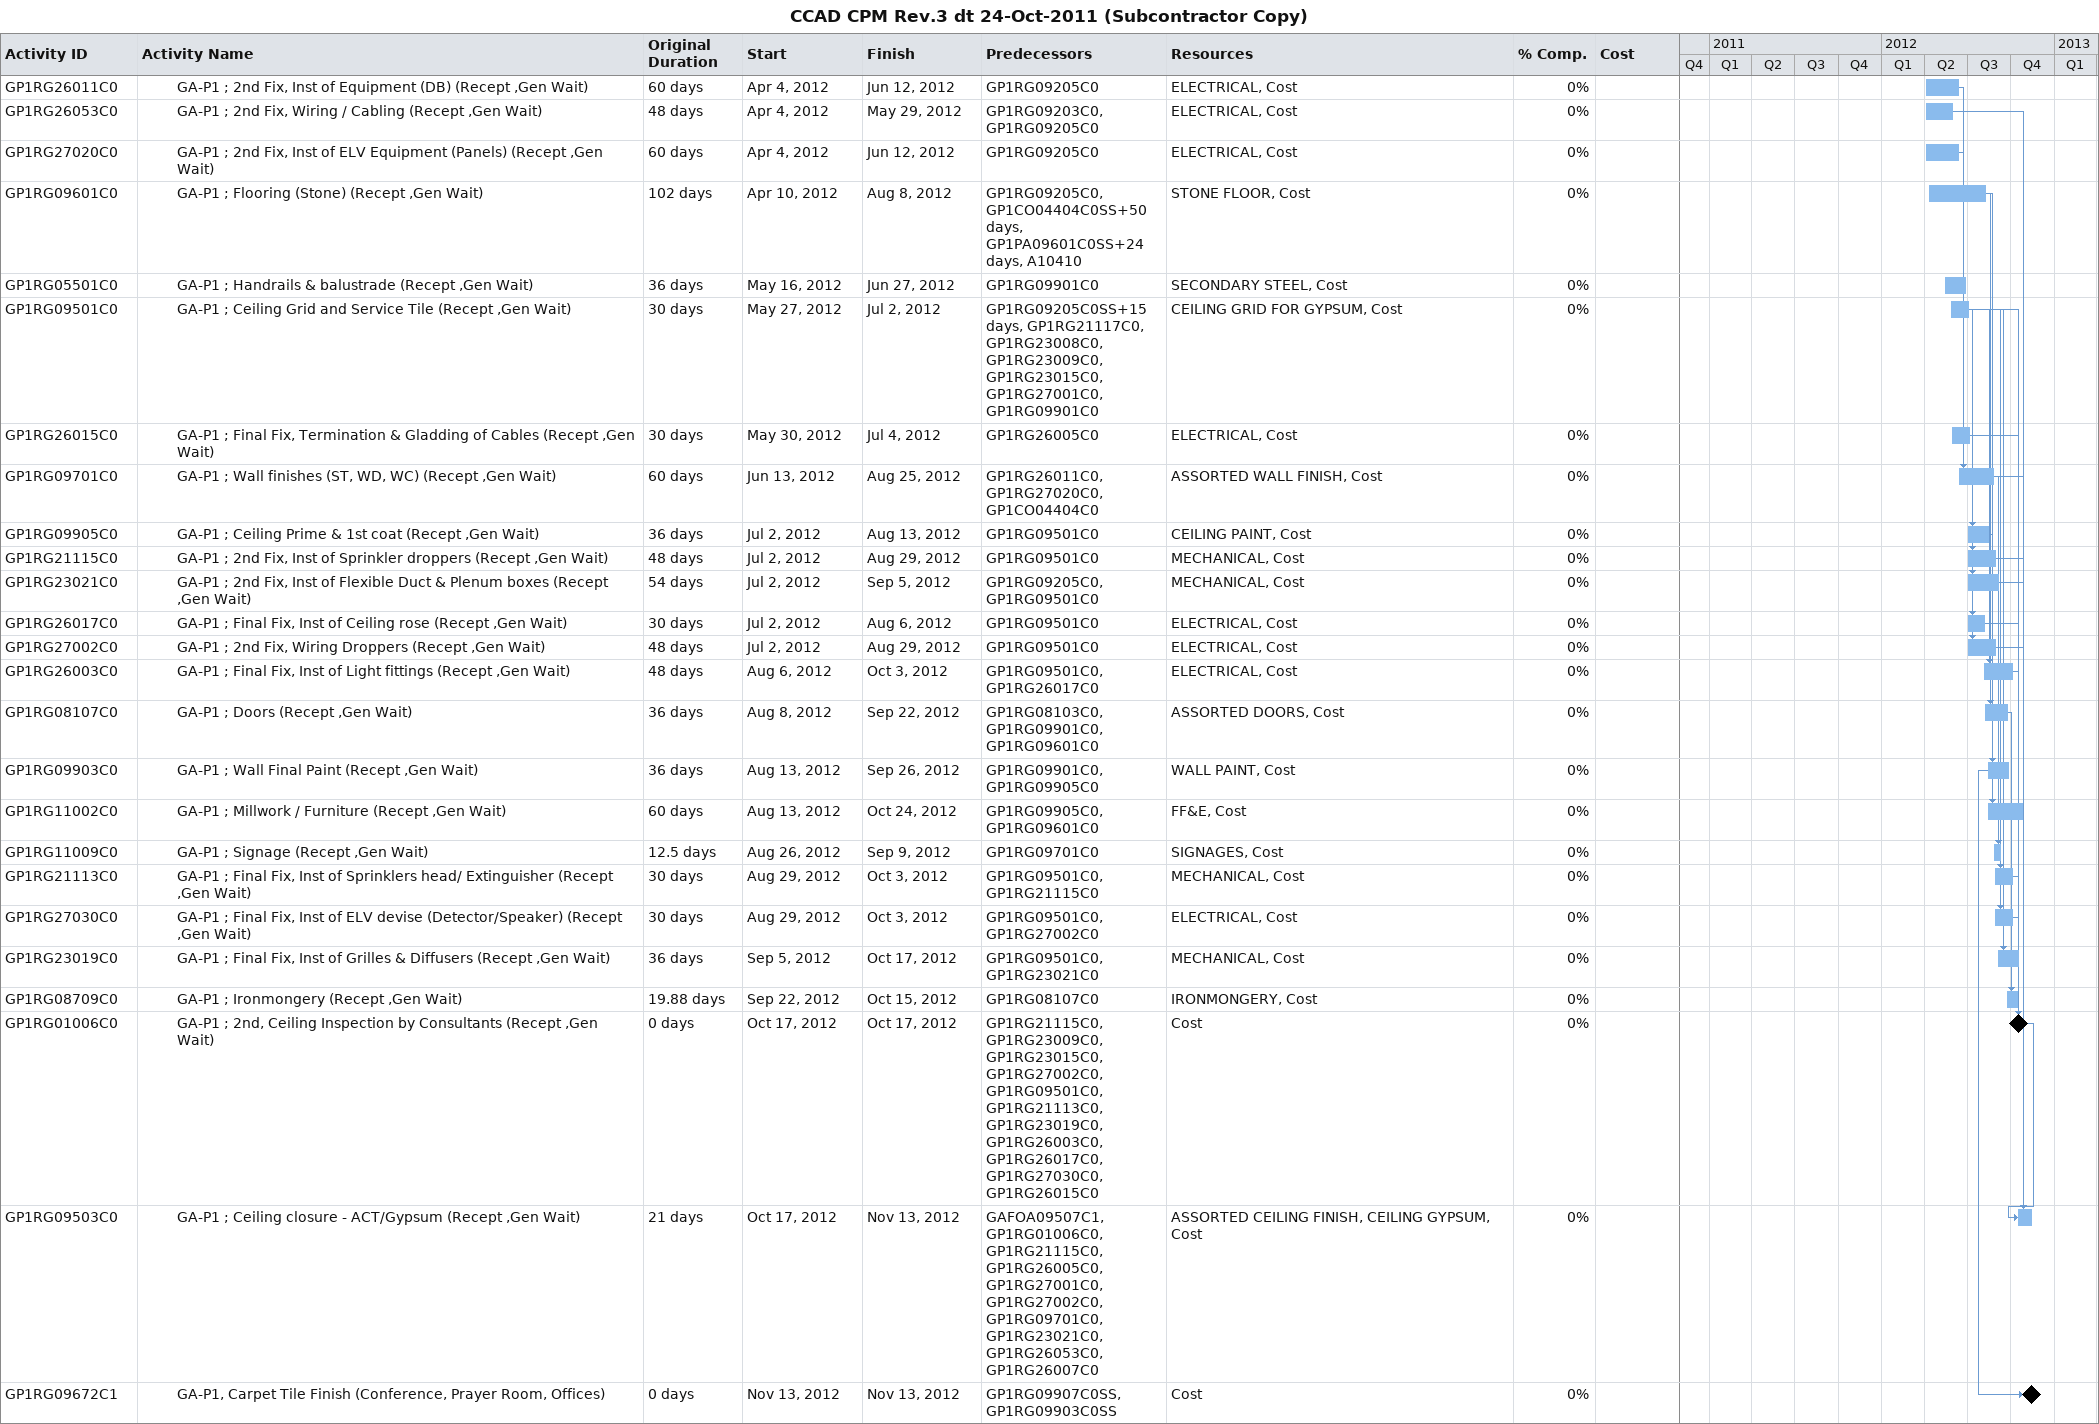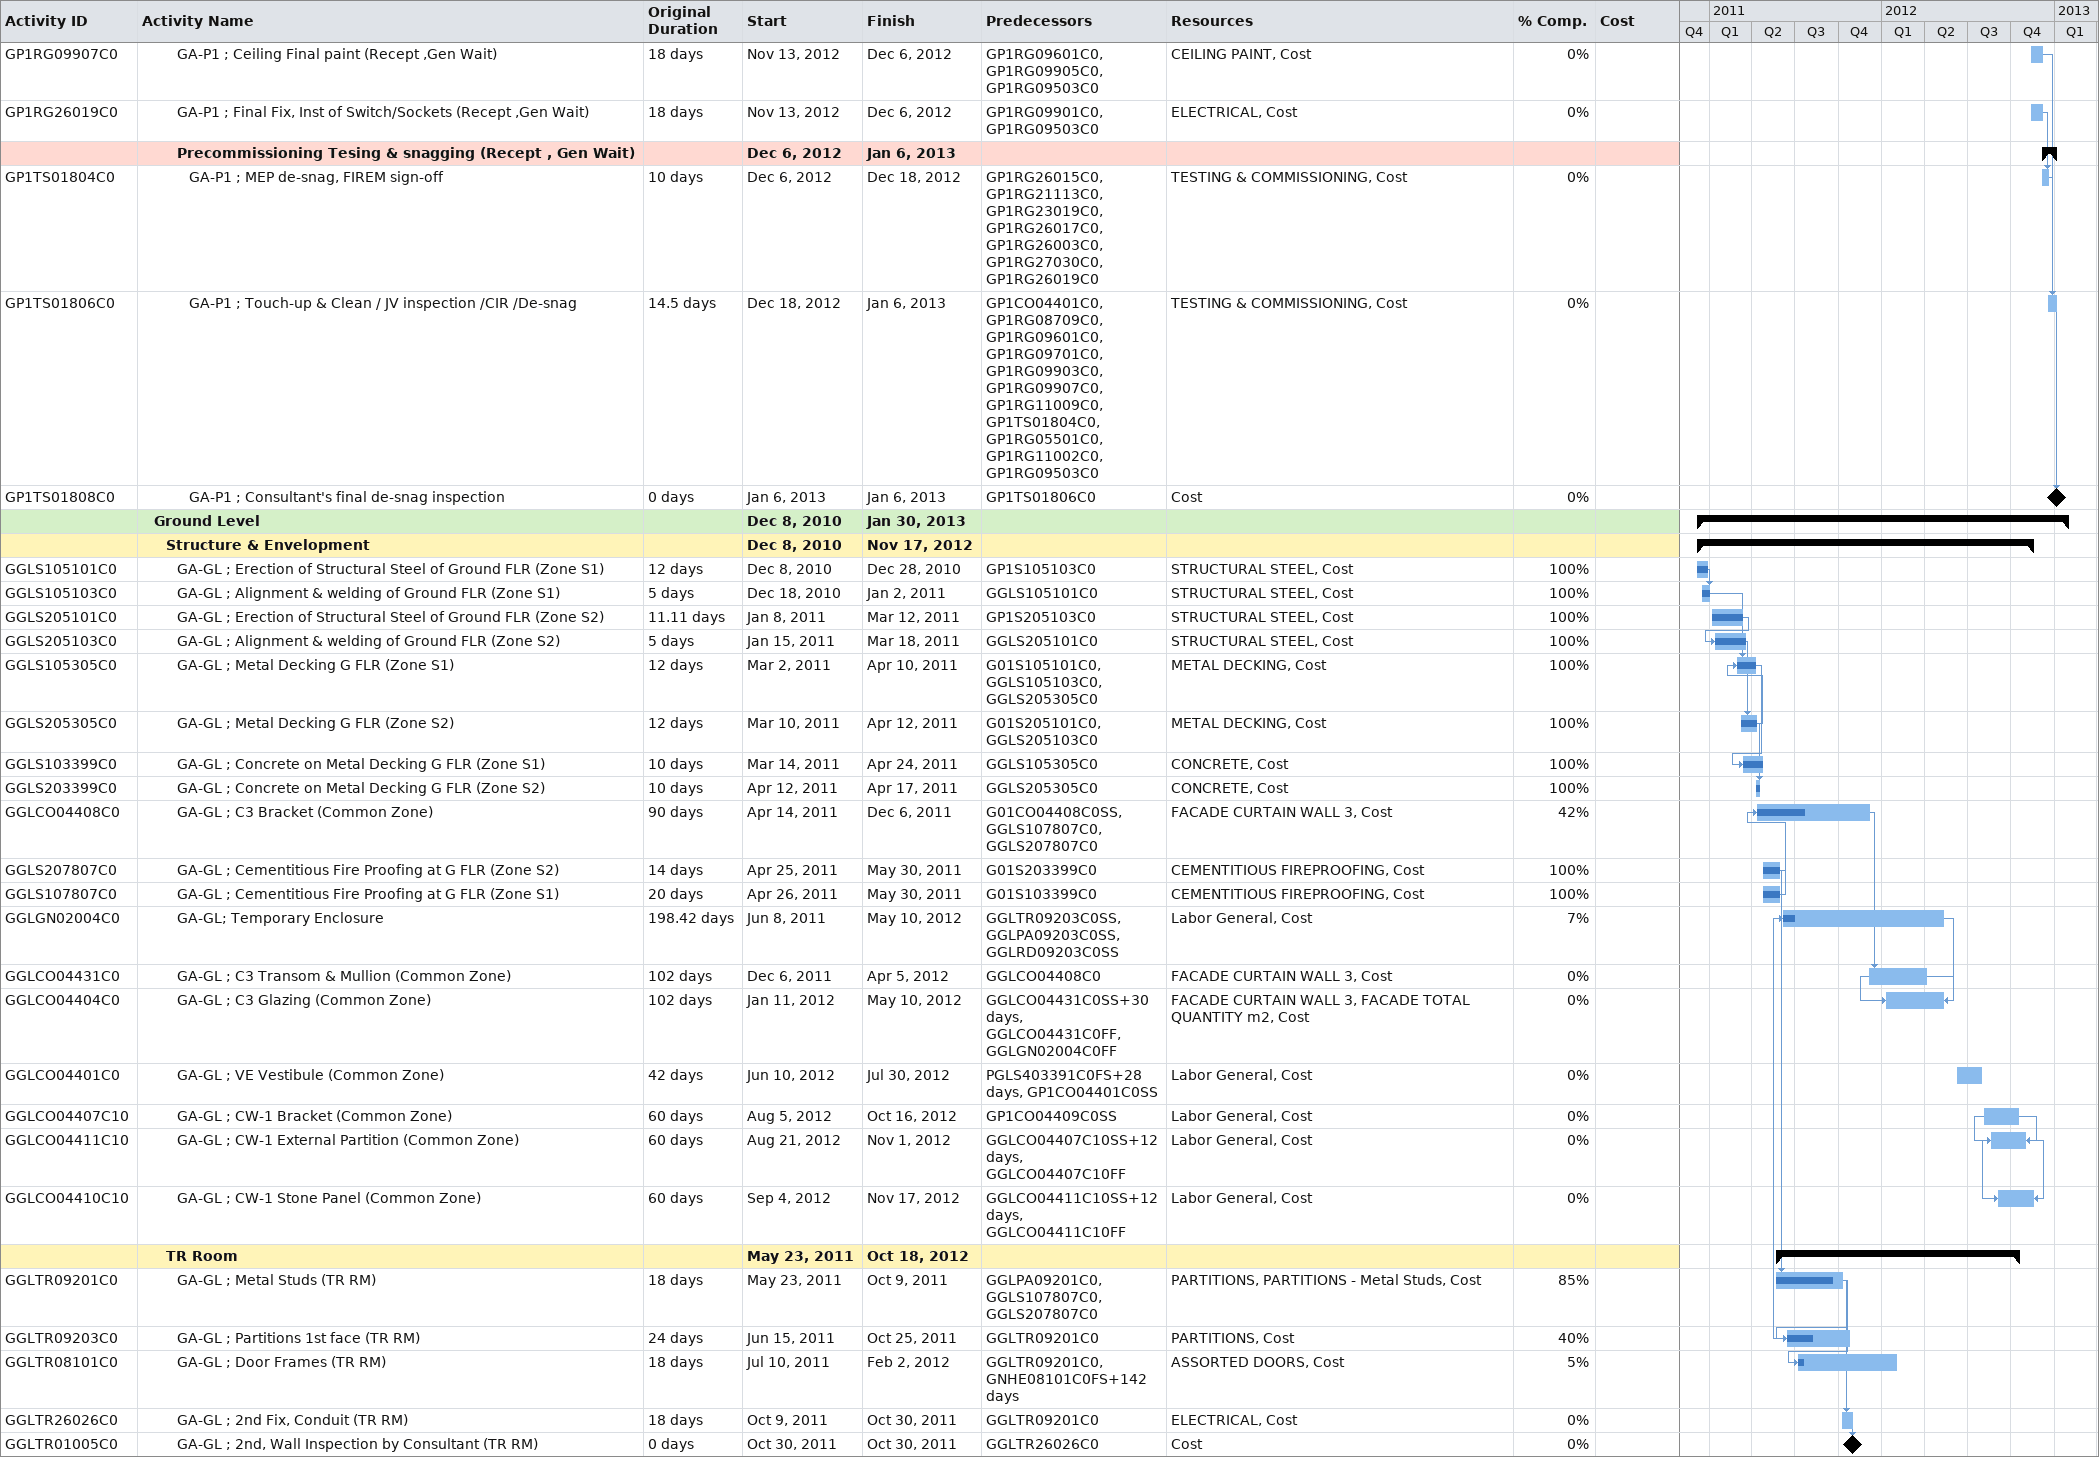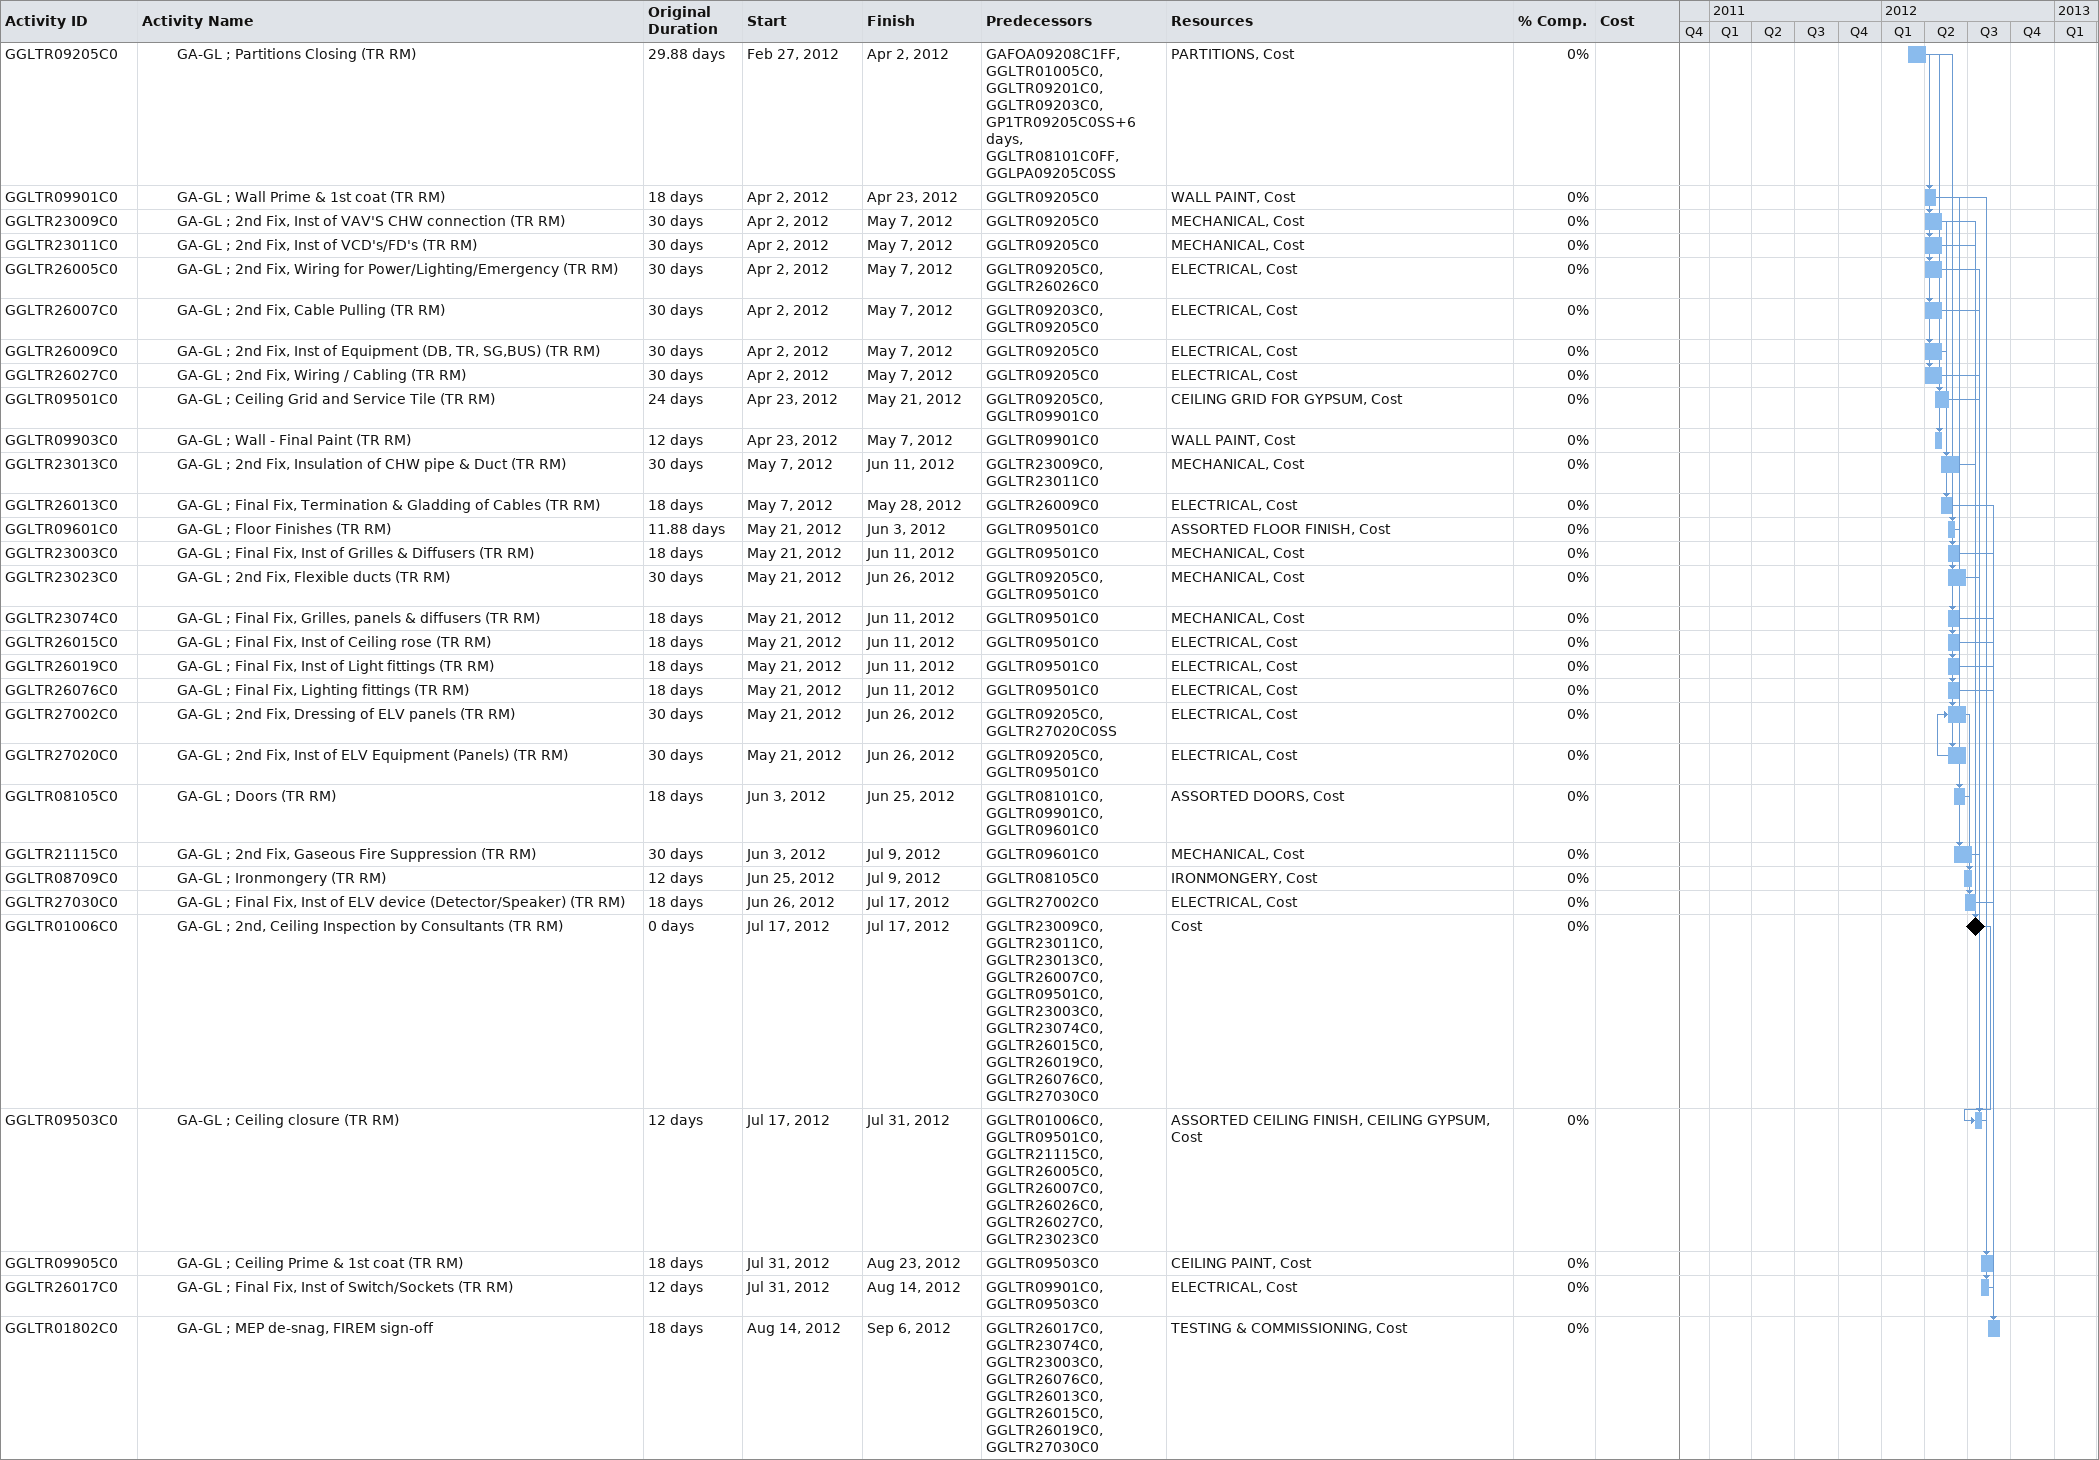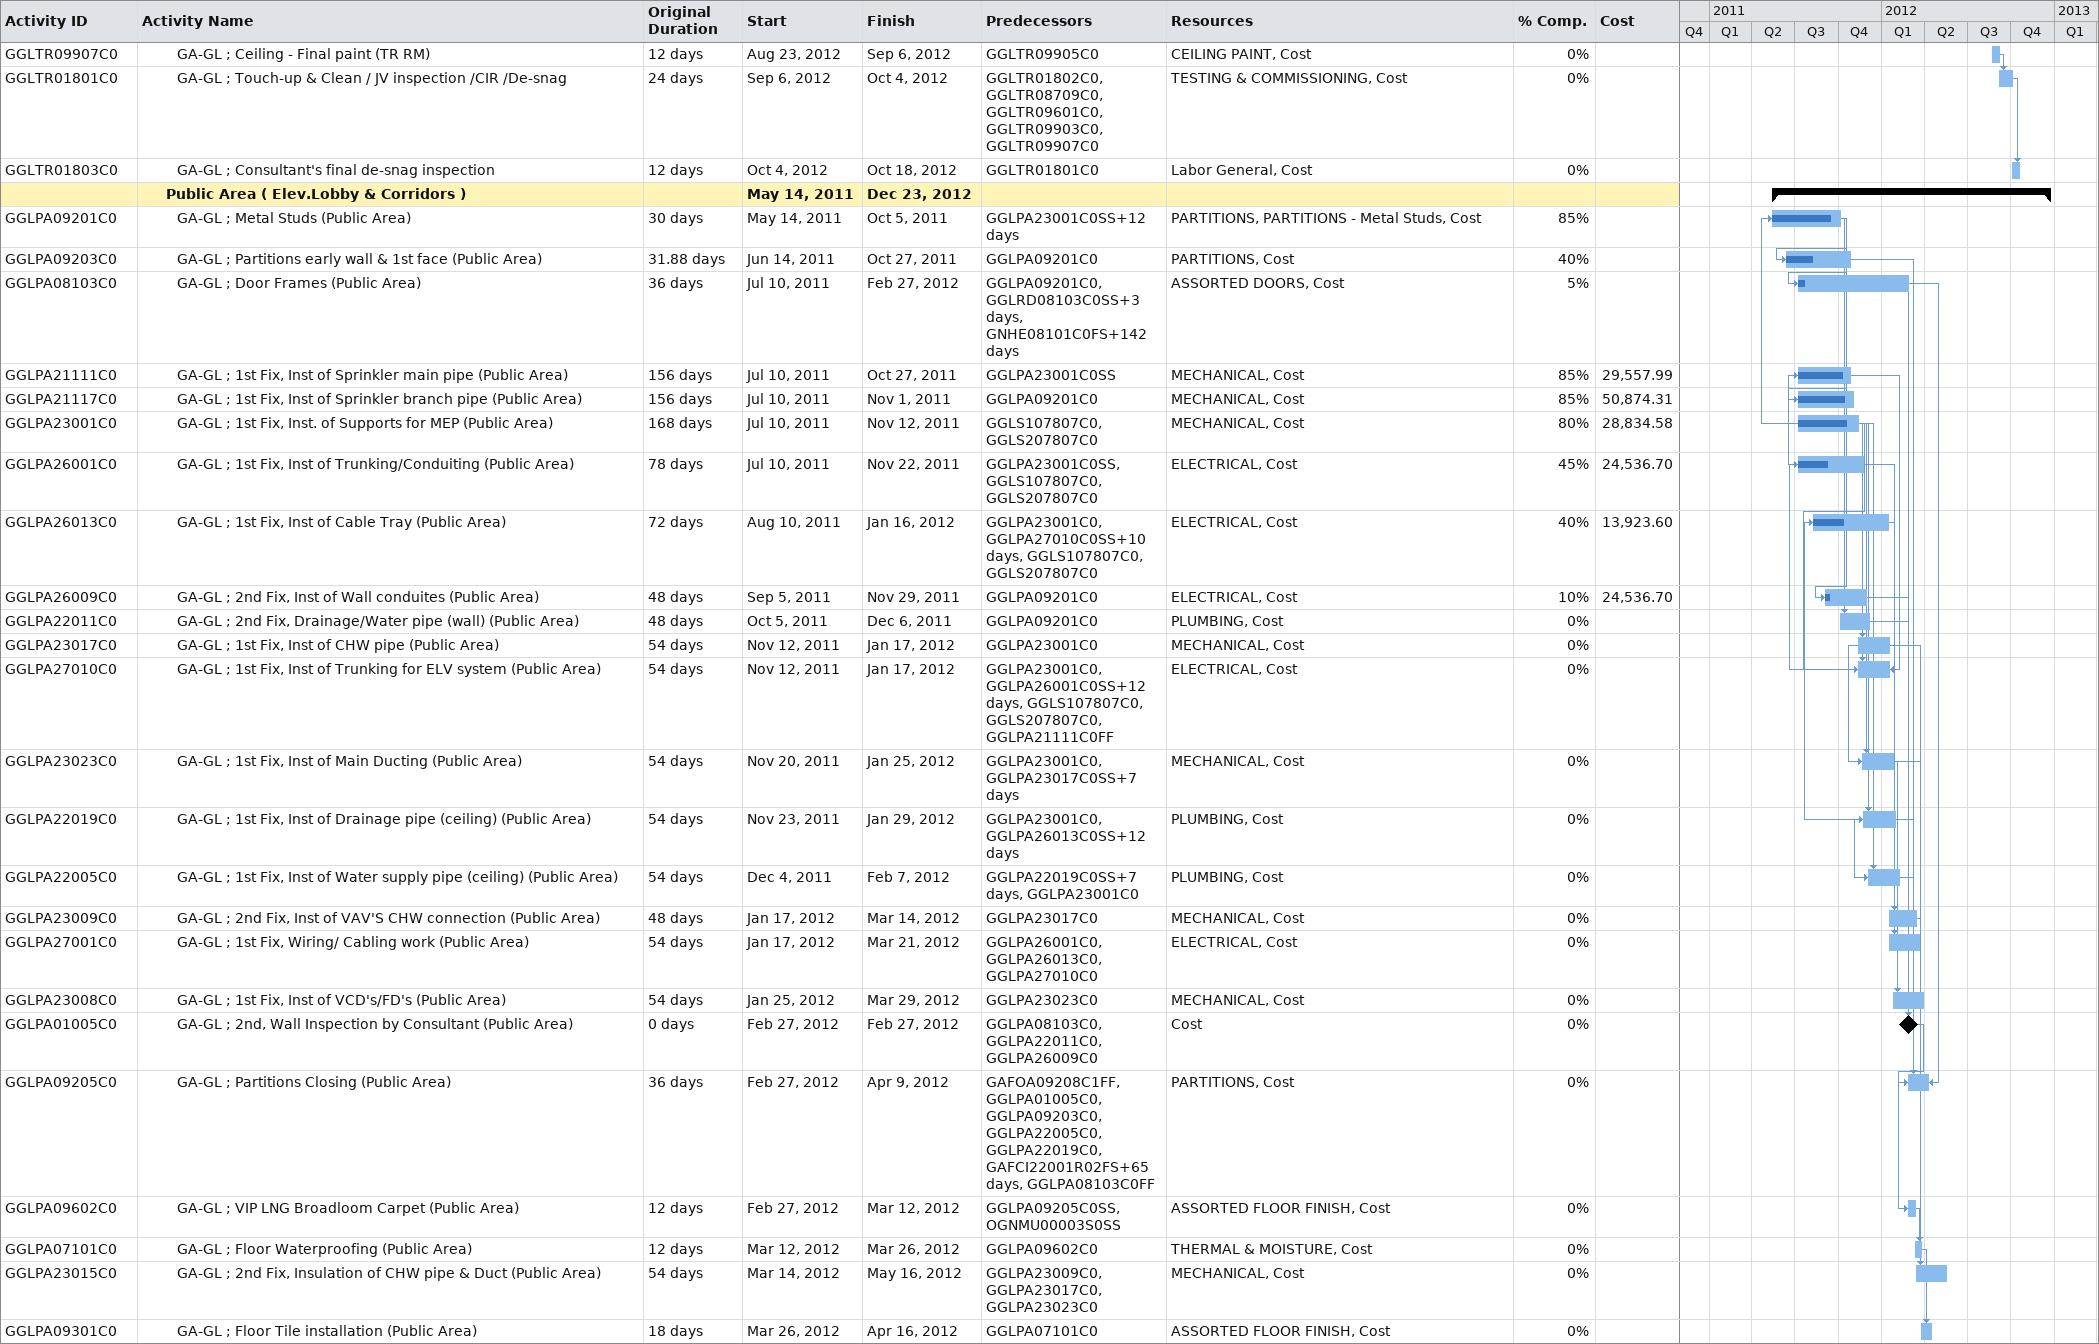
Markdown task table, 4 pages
CCAD CPM Rev.3 dt 24-Oct-2011 (Subcontractor Copy)

| ID | Level | Task | Original duration | Start | Finish | Predecessors | Resources | % complete | Cost |
|---|---|---|---|---|---|---|---|---|---|
| GP1RG26011C0 | 4 | GA-P1 ; 2nd Fix, Inst of Equipment (DB) (Recept ,Gen Wait) | 60d | 2012-04-04 | 2012-06-12 | GP1RG09205C0 | ELECTRICAL, Cost | 0 |  |
| GP1RG26053C0 | 4 | GA-P1 ; 2nd Fix, Wiring / Cabling (Recept ,Gen Wait) | 48d | 2012-04-04 | 2012-05-29 | GP1RG09203C0, GP1RG09205C0 | ELECTRICAL, Cost | 0 |  |
| GP1RG27020C0 | 4 | GA-P1 ; 2nd Fix, Inst of ELV Equipment (Panels) (Recept ,Gen Wait) | 60d | 2012-04-04 | 2012-06-12 | GP1RG09205C0 | ELECTRICAL, Cost | 0 |  |
| GP1RG09601C0 | 4 | GA-P1 ; Flooring (Stone) (Recept ,Gen Wait) | 102d | 2012-04-10 | 2012-08-08 | GP1RG09205C0, GP1CO04404C0SS+50d, GP1PA09601C0SS+24d, A10410 | STONE FLOOR, Cost | 0 |  |
| GP1RG05501C0 | 4 | GA-P1 ; Handrails & balustrade (Recept ,Gen Wait) | 36d | 2012-05-16 | 2012-06-27 | GP1RG09901C0 | SECONDARY STEEL, Cost | 0 |  |
| GP1RG09501C0 | 4 | GA-P1 ; Ceiling Grid and Service Tile (Recept ,Gen Wait) | 30d | 2012-05-27 | 2012-07-02 | GP1RG09205C0SS+15d, GP1RG21117C0, GP1RG23008C0, GP1RG23009C0, GP1RG23015C0, GP1RG27001C0, GP1RG09901C0 | CEILING GRID FOR GYPSUM, Cost | 0 |  |
| GP1RG26015C0 | 4 | GA-P1 ; Final Fix, Termination & Gladding of Cables (Recept ,Gen Wait) | 30d | 2012-05-30 | 2012-07-04 | GP1RG26005C0 | ELECTRICAL, Cost | 0 |  |
| GP1RG09701C0 | 4 | GA-P1 ; Wall finishes (ST, WD, WC) (Recept ,Gen Wait) | 60d | 2012-06-13 | 2012-08-25 | GP1RG26011C0, GP1RG27020C0, GP1CO04404C0 | ASSORTED WALL FINISH, Cost | 0 |  |
| GP1RG09905C0 | 4 | GA-P1 ; Ceiling Prime & 1st coat (Recept ,Gen Wait) | 36d | 2012-07-02 | 2012-08-13 | GP1RG09501C0 | CEILING PAINT, Cost | 0 |  |
| GP1RG21115C0 | 4 | GA-P1 ; 2nd Fix, Inst of Sprinkler droppers (Recept ,Gen Wait) | 48d | 2012-07-02 | 2012-08-29 | GP1RG09501C0 | MECHANICAL, Cost | 0 |  |
| GP1RG23021C0 | 4 | GA-P1 ; 2nd Fix, Inst of Flexible Duct & Plenum boxes (Recept ,Gen Wait) | 54d | 2012-07-02 | 2012-09-05 | GP1RG09205C0, GP1RG09501C0 | MECHANICAL, Cost | 0 |  |
| GP1RG26017C0 | 4 | GA-P1 ; Final Fix, Inst of Ceiling rose (Recept ,Gen Wait) | 30d | 2012-07-02 | 2012-08-06 | GP1RG09501C0 | ELECTRICAL, Cost | 0 |  |
| GP1RG27002C0 | 4 | GA-P1 ; 2nd Fix, Wiring Droppers (Recept ,Gen Wait) | 48d | 2012-07-02 | 2012-08-29 | GP1RG09501C0 | ELECTRICAL, Cost | 0 |  |
| GP1RG26003C0 | 4 | GA-P1 ; Final Fix, Inst of Light fittings (Recept ,Gen Wait) | 48d | 2012-08-06 | 2012-10-03 | GP1RG09501C0, GP1RG26017C0 | ELECTRICAL, Cost | 0 |  |
| GP1RG08107C0 | 4 | GA-P1 ; Doors (Recept ,Gen Wait) | 36d | 2012-08-08 | 2012-09-22 | GP1RG08103C0, GP1RG09901C0, GP1RG09601C0 | ASSORTED DOORS, Cost | 0 |  |
| GP1RG09903C0 | 4 | GA-P1 ; Wall Final Paint (Recept ,Gen Wait) | 36d | 2012-08-13 | 2012-09-26 | GP1RG09901C0, GP1RG09905C0 | WALL PAINT, Cost | 0 |  |
| GP1RG11002C0 | 4 | GA-P1 ; Millwork / Furniture (Recept ,Gen Wait) | 60d | 2012-08-13 | 2012-10-24 | GP1RG09905C0, GP1RG09601C0 | FF&E, Cost | 0 |  |
| GP1RG11009C0 | 4 | GA-P1 ; Signage (Recept ,Gen Wait) | 12.5d | 2012-08-26 | 2012-09-09 | GP1RG09701C0 | SIGNAGES, Cost | 0 |  |
| GP1RG21113C0 | 4 | GA-P1 ; Final Fix, Inst of Sprinklers head/ Extinguisher (Recept ,Gen Wait) | 30d | 2012-08-29 | 2012-10-03 | GP1RG09501C0, GP1RG21115C0 | MECHANICAL, Cost | 0 |  |
| GP1RG27030C0 | 4 | GA-P1 ; Final Fix, Inst of ELV devise (Detector/Speaker) (Recept ,Gen Wait) | 30d | 2012-08-29 | 2012-10-03 | GP1RG09501C0, GP1RG27002C0 | ELECTRICAL, Cost | 0 |  |
| GP1RG23019C0 | 4 | GA-P1 ; Final Fix, Inst of Grilles & Diffusers (Recept ,Gen Wait) | 36d | 2012-09-05 | 2012-10-17 | GP1RG09501C0, GP1RG23021C0 | MECHANICAL, Cost | 0 |  |
| GP1RG08709C0 | 4 | GA-P1 ; Ironmongery (Recept ,Gen Wait) | 19.88d | 2012-09-22 | 2012-10-15 | GP1RG08107C0 | IRONMONGERY, Cost | 0 |  |
| GP1RG01006C0 | 4 | GA-P1 ; 2nd, Ceiling Inspection by Consultants (Recept ,Gen Wait) | 0d | 2012-10-17 | 2012-10-17 | GP1RG21115C0, GP1RG23009C0, GP1RG23015C0, GP1RG27002C0, GP1RG09501C0, GP1RG21113C0, GP1RG23019C0, GP1RG26003C0, GP1RG26017C0, GP1RG27030C0, GP1RG26015C0 | Cost | 0 |  |
| GP1RG09503C0 | 4 | GA-P1 ; Ceiling closure - ACT/Gypsum (Recept ,Gen Wait) | 21d | 2012-10-17 | 2012-11-13 | GAFOA09507C1, GP1RG01006C0, GP1RG21115C0, GP1RG26005C0, GP1RG27001C0, GP1RG27002C0, GP1RG09701C0, GP1RG23021C0, GP1RG26053C0, GP1RG26007C0 | ASSORTED CEILING FINISH, CEILING GYPSUM, Cost | 0 |  |
| GP1RG09672C1 | 4 | GA-P1, Carpet Tile Finish (Conference, Prayer Room, Offices) | 0d | 2012-11-13 | 2012-11-13 | GP1RG09907C0SS, GP1RG09903C0SS | Cost | 0 |  |
| GP1RG09907C0 | 4 | GA-P1 ; Ceiling Final paint (Recept ,Gen Wait) | 18d | 2012-11-13 | 2012-12-06 | GP1RG09601C0, GP1RG09905C0, GP1RG09503C0 | CEILING PAINT, Cost | 0 |  |
| GP1RG26019C0 | 4 | GA-P1 ; Final Fix, Inst of Switch/Sockets (Recept ,Gen Wait) | 18d | 2012-11-13 | 2012-12-06 | GP1RG09901C0, GP1RG09503C0 | ELECTRICAL, Cost | 0 |  |
|  | 4 | **Precommissioning Tesing & snagging (Recept , Gen Wait)** |  | 2012-12-06 | 2013-01-06 |  |  |  |  |
| GP1TS01804C0 | 5 | GA-P1 ; MEP de-snag, FIREM sign-off | 10d | 2012-12-06 | 2012-12-18 | GP1RG26015C0, GP1RG21113C0, GP1RG23019C0, GP1RG26017C0, GP1RG26003C0, GP1RG27030C0, GP1RG26019C0 | TESTING & COMMISSIONING, Cost | 0 |  |
| GP1TS01806C0 | 5 | GA-P1 ; Touch-up & Clean / JV inspection /CIR /De-snag | 14.5d | 2012-12-18 | 2013-01-06 | GP1CO04401C0, GP1RG08709C0, GP1RG09601C0, GP1RG09701C0, GP1RG09903C0, GP1RG09907C0, GP1RG11009C0, GP1TS01804C0, GP1RG05501C0, GP1RG11002C0, GP1RG09503C0 | TESTING & COMMISSIONING, Cost | 0 |  |
| GP1TS01808C0 | 5 | GA-P1 ; Consultant's final de-snag inspection | 0d | 2013-01-06 | 2013-01-06 | GP1TS01806C0 | Cost | 0 |  |
|  | 2 | **Ground Level** |  | 2010-12-08 | 2013-01-30 |  |  |  |  |
|  | 3 | **Structure & Envelopment** |  | 2010-12-08 | 2012-11-17 |  |  |  |  |
| GGLS105101C0 | 4 | GA-GL ; Erection of Structural Steel of Ground FLR (Zone S1) | 12d | 2010-12-08 | 2010-12-28 | GP1S105103C0 | STRUCTURAL STEEL, Cost | 100 |  |
| GGLS105103C0 | 4 | GA-GL ; Alignment & welding of Ground FLR (Zone S1) | 5d | 2010-12-18 | 2011-01-02 | GGLS105101C0 | STRUCTURAL STEEL, Cost | 100 |  |
| GGLS205101C0 | 4 | GA-GL ; Erection of Structural Steel of Ground FLR (Zone S2) | 11.11d | 2011-01-08 | 2011-03-12 | GP1S205103C0 | STRUCTURAL STEEL, Cost | 100 |  |
| GGLS205103C0 | 4 | GA-GL ; Alignment & welding of Ground FLR (Zone S2) | 5d | 2011-01-15 | 2011-03-18 | GGLS205101C0 | STRUCTURAL STEEL, Cost | 100 |  |
| GGLS105305C0 | 4 | GA-GL ; Metal Decking G FLR (Zone S1) | 12d | 2011-03-02 | 2011-04-10 | G01S105101C0, GGLS105103C0, GGLS205305C0 | METAL DECKING, Cost | 100 |  |
| GGLS205305C0 | 4 | GA-GL ; Metal Decking G FLR (Zone S2) | 12d | 2011-03-10 | 2011-04-12 | G01S205101C0, GGLS205103C0 | METAL DECKING, Cost | 100 |  |
| GGLS103399C0 | 4 | GA-GL ; Concrete on Metal Decking G FLR (Zone S1) | 10d | 2011-03-14 | 2011-04-24 | GGLS105305C0 | CONCRETE, Cost | 100 |  |
| GGLS203399C0 | 4 | GA-GL ; Concrete on Metal Decking G FLR (Zone S2) | 10d | 2011-04-12 | 2011-04-17 | GGLS205305C0 | CONCRETE, Cost | 100 |  |
| GGLCO04408C0 | 4 | GA-GL ; C3 Bracket (Common Zone) | 90d | 2011-04-14 | 2011-12-06 | G01CO04408C0SS, GGLS107807C0, GGLS207807C0 | FACADE CURTAIN WALL 3, Cost | 42 |  |
| GGLS207807C0 | 4 | GA-GL ; Cementitious Fire Proofing at G FLR (Zone S2) | 14d | 2011-04-25 | 2011-05-30 | G01S203399C0 | CEMENTITIOUS FIREPROOFING, Cost | 100 |  |
| GGLS107807C0 | 4 | GA-GL ; Cementitious Fire Proofing at G FLR (Zone S1) | 20d | 2011-04-26 | 2011-05-30 | G01S103399C0 | CEMENTITIOUS FIREPROOFING, Cost | 100 |  |
| GGLGN02004C0 | 4 | GA-GL; Temporary Enclosure | 198.42d | 2011-06-08 | 2012-05-10 | GGLTR09203C0SS, GGLPA09203C0SS, GGLRD09203C0SS | Labor General, Cost | 7 |  |
| GGLCO04431C0 | 4 | GA-GL ; C3 Transom & Mullion (Common Zone) | 102d | 2011-12-06 | 2012-04-05 | GGLCO04408C0 | FACADE CURTAIN WALL 3, Cost | 0 |  |
| GGLCO04404C0 | 4 | GA-GL ; C3 Glazing (Common Zone) | 102d | 2012-01-11 | 2012-05-10 | GGLCO04431C0SS+30d, GGLCO04431C0FF, GGLGN02004C0FF | FACADE CURTAIN WALL 3, FACADE TOTAL QUANTITY m2, Cost | 0 |  |
| GGLCO04401C0 | 4 | GA-GL ; VE Vestibule (Common Zone) | 42d | 2012-06-10 | 2012-07-30 | PGLS403391C0FS+28d, GP1CO04401C0SS | Labor General, Cost | 0 |  |
| GGLCO04407C10 | 4 | GA-GL ; CW-1 Bracket (Common Zone) | 60d | 2012-08-05 | 2012-10-16 | GP1CO04409C0SS | Labor General, Cost | 0 |  |
| GGLCO04411C10 | 4 | GA-GL ; CW-1 External Partition (Common Zone) | 60d | 2012-08-21 | 2012-11-01 | GGLCO04407C10SS+12d, GGLCO04407C10FF | Labor General, Cost | 0 |  |
| GGLCO04410C10 | 4 | GA-GL ; CW-1 Stone Panel (Common Zone) | 60d | 2012-09-04 | 2012-11-17 | GGLCO04411C10SS+12d, GGLCO04411C10FF | Labor General, Cost | 0 |  |
|  | 3 | **TR Room** |  | 2011-05-23 | 2012-10-18 |  |  |  |  |
| GGLTR09201C0 | 4 | GA-GL ; Metal Studs (TR RM) | 18d | 2011-05-23 | 2011-10-09 | GGLPA09201C0, GGLS107807C0, GGLS207807C0 | PARTITIONS, PARTITIONS - Metal Studs, Cost | 85 |  |
| GGLTR09203C0 | 4 | GA-GL ; Partitions 1st face (TR RM) | 24d | 2011-06-15 | 2011-10-25 | GGLTR09201C0 | PARTITIONS, Cost | 40 |  |
| GGLTR08101C0 | 4 | GA-GL ; Door Frames (TR RM) | 18d | 2011-07-10 | 2012-02-02 | GGLTR09201C0, GNHE08101C0FS+142d | ASSORTED DOORS, Cost | 5 |  |
| GGLTR26026C0 | 4 | GA-GL ; 2nd Fix, Conduit (TR RM) | 18d | 2011-10-09 | 2011-10-30 | GGLTR09201C0 | ELECTRICAL, Cost | 0 |  |
| GGLTR01005C0 | 4 | GA-GL ; 2nd, Wall Inspection by Consultant (TR RM) | 0d | 2011-10-30 | 2011-10-30 | GGLTR26026C0 | Cost | 0 |  |
| GGLTR09205C0 | 4 | GA-GL ; Partitions Closing (TR RM) | 29.88d | 2012-02-27 | 2012-04-02 | GAFOA09208C1FF, GGLTR01005C0, GGLTR09201C0, GGLTR09203C0, GP1TR09205C0SS+6d, GGLTR08101C0FF, GGLPA09205C0SS | PARTITIONS, Cost | 0 |  |
| GGLTR09901C0 | 4 | GA-GL ; Wall Prime & 1st coat (TR RM) | 18d | 2012-04-02 | 2012-04-23 | GGLTR09205C0 | WALL PAINT, Cost | 0 |  |
| GGLTR23009C0 | 4 | GA-GL ; 2nd Fix, Inst of VAV'S CHW connection (TR RM) | 30d | 2012-04-02 | 2012-05-07 | GGLTR09205C0 | MECHANICAL, Cost | 0 |  |
| GGLTR23011C0 | 4 | GA-GL ; 2nd Fix, Inst of VCD's/FD's (TR RM) | 30d | 2012-04-02 | 2012-05-07 | GGLTR09205C0 | MECHANICAL, Cost | 0 |  |
| GGLTR26005C0 | 4 | GA-GL ; 2nd Fix, Wiring for Power/Lighting/Emergency (TR RM) | 30d | 2012-04-02 | 2012-05-07 | GGLTR09205C0, GGLTR26026C0 | ELECTRICAL, Cost | 0 |  |
| GGLTR26007C0 | 4 | GA-GL ; 2nd Fix, Cable Pulling (TR RM) | 30d | 2012-04-02 | 2012-05-07 | GGLTR09203C0, GGLTR09205C0 | ELECTRICAL, Cost | 0 |  |
| GGLTR26009C0 | 4 | GA-GL ; 2nd Fix, Inst of Equipment (DB, TR, SG,BUS) (TR RM) | 30d | 2012-04-02 | 2012-05-07 | GGLTR09205C0 | ELECTRICAL, Cost | 0 |  |
| GGLTR26027C0 | 4 | GA-GL ; 2nd Fix, Wiring / Cabling (TR RM) | 30d | 2012-04-02 | 2012-05-07 | GGLTR09205C0 | ELECTRICAL, Cost | 0 |  |
| GGLTR09501C0 | 4 | GA-GL ; Ceiling Grid and Service Tile (TR RM) | 24d | 2012-04-23 | 2012-05-21 | GGLTR09205C0, GGLTR09901C0 | CEILING GRID FOR GYPSUM, Cost | 0 |  |
| GGLTR09903C0 | 4 | GA-GL ; Wall - Final Paint (TR RM) | 12d | 2012-04-23 | 2012-05-07 | GGLTR09901C0 | WALL PAINT, Cost | 0 |  |
| GGLTR23013C0 | 4 | GA-GL ; 2nd Fix, Insulation of CHW pipe & Duct (TR RM) | 30d | 2012-05-07 | 2012-06-11 | GGLTR23009C0, GGLTR23011C0 | MECHANICAL, Cost | 0 |  |
| GGLTR26013C0 | 4 | GA-GL ; Final Fix, Termination & Gladding of Cables (TR RM) | 18d | 2012-05-07 | 2012-05-28 | GGLTR26009C0 | ELECTRICAL, Cost | 0 |  |
| GGLTR09601C0 | 4 | GA-GL ; Floor Finishes (TR RM) | 11.88d | 2012-05-21 | 2012-06-03 | GGLTR09501C0 | ASSORTED FLOOR FINISH, Cost | 0 |  |
| GGLTR23003C0 | 4 | GA-GL ; Final Fix, Inst of Grilles & Diffusers (TR RM) | 18d | 2012-05-21 | 2012-06-11 | GGLTR09501C0 | MECHANICAL, Cost | 0 |  |
| GGLTR23023C0 | 4 | GA-GL ; 2nd Fix, Flexible ducts (TR RM) | 30d | 2012-05-21 | 2012-06-26 | GGLTR09205C0, GGLTR09501C0 | MECHANICAL, Cost | 0 |  |
| GGLTR23074C0 | 4 | GA-GL ; Final Fix, Grilles, panels & diffusers (TR RM) | 18d | 2012-05-21 | 2012-06-11 | GGLTR09501C0 | MECHANICAL, Cost | 0 |  |
| GGLTR26015C0 | 4 | GA-GL ; Final Fix, Inst of Ceiling rose (TR RM) | 18d | 2012-05-21 | 2012-06-11 | GGLTR09501C0 | ELECTRICAL, Cost | 0 |  |
| GGLTR26019C0 | 4 | GA-GL ; Final Fix, Inst of Light fittings (TR RM) | 18d | 2012-05-21 | 2012-06-11 | GGLTR09501C0 | ELECTRICAL, Cost | 0 |  |
| GGLTR26076C0 | 4 | GA-GL ; Final Fix, Lighting fittings (TR RM) | 18d | 2012-05-21 | 2012-06-11 | GGLTR09501C0 | ELECTRICAL, Cost | 0 |  |
| GGLTR27002C0 | 4 | GA-GL ; 2nd Fix, Dressing of ELV panels (TR RM) | 30d | 2012-05-21 | 2012-06-26 | GGLTR09205C0, GGLTR27020C0SS | ELECTRICAL, Cost | 0 |  |
| GGLTR27020C0 | 4 | GA-GL ; 2nd Fix, Inst of ELV Equipment (Panels) (TR RM) | 30d | 2012-05-21 | 2012-06-26 | GGLTR09205C0, GGLTR09501C0 | ELECTRICAL, Cost | 0 |  |
| GGLTR08105C0 | 4 | GA-GL ; Doors (TR RM) | 18d | 2012-06-03 | 2012-06-25 | GGLTR08101C0, GGLTR09901C0, GGLTR09601C0 | ASSORTED DOORS, Cost | 0 |  |
| GGLTR21115C0 | 4 | GA-GL ; 2nd Fix, Gaseous Fire Suppression (TR RM) | 30d | 2012-06-03 | 2012-07-09 | GGLTR09601C0 | MECHANICAL, Cost | 0 |  |
| GGLTR08709C0 | 4 | GA-GL ; Ironmongery (TR RM) | 12d | 2012-06-25 | 2012-07-09 | GGLTR08105C0 | IRONMONGERY, Cost | 0 |  |
| GGLTR27030C0 | 4 | GA-GL ; Final Fix, Inst of ELV device (Detector/Speaker) (TR RM) | 18d | 2012-06-26 | 2012-07-17 | GGLTR27002C0 | ELECTRICAL, Cost | 0 |  |
| GGLTR01006C0 | 4 | GA-GL ; 2nd, Ceiling Inspection by Consultants (TR RM) | 0d | 2012-07-17 | 2012-07-17 | GGLTR23009C0, GGLTR23011C0, GGLTR23013C0, GGLTR26007C0, GGLTR09501C0, GGLTR23003C0, GGLTR23074C0, GGLTR26015C0, GGLTR26019C0, GGLTR26076C0, GGLTR27030C0 | Cost | 0 |  |
| GGLTR09503C0 | 4 | GA-GL ; Ceiling closure (TR RM) | 12d | 2012-07-17 | 2012-07-31 | GGLTR01006C0, GGLTR09501C0, GGLTR21115C0, GGLTR26005C0, GGLTR26007C0, GGLTR26026C0, GGLTR26027C0, GGLTR23023C0 | ASSORTED CEILING FINISH, CEILING GYPSUM, Cost | 0 |  |
| GGLTR09905C0 | 4 | GA-GL ; Ceiling Prime & 1st coat (TR RM) | 18d | 2012-07-31 | 2012-08-23 | GGLTR09503C0 | CEILING PAINT, Cost | 0 |  |
| GGLTR26017C0 | 4 | GA-GL ; Final Fix, Inst of Switch/Sockets (TR RM) | 12d | 2012-07-31 | 2012-08-14 | GGLTR09901C0, GGLTR09503C0 | ELECTRICAL, Cost | 0 |  |
| GGLTR01802C0 | 4 | GA-GL ; MEP de-snag, FIREM sign-off | 18d | 2012-08-14 | 2012-09-06 | GGLTR26017C0, GGLTR23074C0, GGLTR23003C0, GGLTR26076C0, GGLTR26013C0, GGLTR26015C0, GGLTR26019C0, GGLTR27030C0 | TESTING & COMMISSIONING, Cost | 0 |  |
| GGLTR09907C0 | 4 | GA-GL ; Ceiling - Final paint (TR RM) | 12d | 2012-08-23 | 2012-09-06 | GGLTR09905C0 | CEILING PAINT, Cost | 0 |  |
| GGLTR01801C0 | 4 | GA-GL ; Touch-up & Clean / JV inspection /CIR /De-snag | 24d | 2012-09-06 | 2012-10-04 | GGLTR01802C0, GGLTR08709C0, GGLTR09601C0, GGLTR09903C0, GGLTR09907C0 | TESTING & COMMISSIONING, Cost | 0 |  |
| GGLTR01803C0 | 4 | GA-GL ; Consultant's final de-snag inspection | 12d | 2012-10-04 | 2012-10-18 | GGLTR01801C0 | Labor General, Cost | 0 |  |
|  | 3 | **Public Area ( Elev.Lobby & Corridors )** |  | 2011-05-14 | 2012-12-23 |  |  |  |  |
| GGLPA09201C0 | 4 | GA-GL ; Metal Studs (Public Area) | 30d | 2011-05-14 | 2011-10-05 | GGLPA23001C0SS+12d | PARTITIONS, PARTITIONS - Metal Studs, Cost | 85 |  |
| GGLPA09203C0 | 4 | GA-GL ; Partitions early wall & 1st face (Public Area) | 31.88d | 2011-06-14 | 2011-10-27 | GGLPA09201C0 | PARTITIONS, Cost | 40 |  |
| GGLPA08103C0 | 4 | GA-GL ; Door Frames (Public Area) | 36d | 2011-07-10 | 2012-02-27 | GGLPA09201C0, GGLRD08103C0SS+3d, GNHE08101C0FS+142d | ASSORTED DOORS, Cost | 5 |  |
| GGLPA21111C0 | 4 | GA-GL ; 1st Fix, Inst of Sprinkler main pipe (Public Area) | 156d | 2011-07-10 | 2011-10-27 | GGLPA23001C0SS | MECHANICAL, Cost | 85 | 29557.99 |
| GGLPA21117C0 | 4 | GA-GL ; 1st Fix, Inst of Sprinkler branch pipe (Public Area) | 156d | 2011-07-10 | 2011-11-01 | GGLPA09201C0 | MECHANICAL, Cost | 85 | 50874.31 |
| GGLPA23001C0 | 4 | GA-GL ; 1st Fix, Inst. of Supports for MEP (Public Area) | 168d | 2011-07-10 | 2011-11-12 | GGLS107807C0, GGLS207807C0 | MECHANICAL, Cost | 80 | 28834.58 |
| GGLPA26001C0 | 4 | GA-GL ; 1st Fix, Inst of Trunking/Conduiting (Public Area) | 78d | 2011-07-10 | 2011-11-22 | GGLPA23001C0SS, GGLS107807C0, GGLS207807C0 | ELECTRICAL, Cost | 45 | 24536.70 |
| GGLPA26013C0 | 4 | GA-GL ; 1st Fix, Inst of Cable Tray (Public Area) | 72d | 2011-08-10 | 2012-01-16 | GGLPA23001C0, GGLPA27010C0SS+10d, GGLS107807C0, GGLS207807C0 | ELECTRICAL, Cost | 40 | 13923.60 |
| GGLPA26009C0 | 4 | GA-GL ; 2nd Fix, Inst of Wall conduites (Public Area) | 48d | 2011-09-05 | 2011-11-29 | GGLPA09201C0 | ELECTRICAL, Cost | 10 | 24536.70 |
| GGLPA22011C0 | 4 | GA-GL ; 2nd Fix, Drainage/Water pipe (wall) (Public Area) | 48d | 2011-10-05 | 2011-12-06 | GGLPA09201C0 | PLUMBING, Cost | 0 |  |
| GGLPA23017C0 | 4 | GA-GL ; 1st Fix, Inst of CHW pipe (Public Area) | 54d | 2011-11-12 | 2012-01-17 | GGLPA23001C0 | MECHANICAL, Cost | 0 |  |
| GGLPA27010C0 | 4 | GA-GL ; 1st Fix, Inst of Trunking for ELV system (Public Area) | 54d | 2011-11-12 | 2012-01-17 | GGLPA23001C0, GGLPA26001C0SS+12d, GGLS107807C0, GGLS207807C0, GGLPA21111C0FF | ELECTRICAL, Cost | 0 |  |
| GGLPA23023C0 | 4 | GA-GL ; 1st Fix, Inst of Main Ducting (Public Area) | 54d | 2011-11-20 | 2012-01-25 | GGLPA23001C0, GGLPA23017C0SS+7d | MECHANICAL, Cost | 0 |  |
| GGLPA22019C0 | 4 | GA-GL ; 1st Fix, Inst of Drainage pipe (ceiling) (Public Area) | 54d | 2011-11-23 | 2012-01-29 | GGLPA23001C0, GGLPA26013C0SS+12d | PLUMBING, Cost | 0 |  |
| GGLPA22005C0 | 4 | GA-GL ; 1st Fix, Inst of Water supply pipe (ceiling) (Public Area) | 54d | 2011-12-04 | 2012-02-07 | GGLPA22019C0SS+7d, GGLPA23001C0 | PLUMBING, Cost | 0 |  |
| GGLPA23009C0 | 4 | GA-GL ; 2nd Fix, Inst of VAV'S CHW connection (Public Area) | 48d | 2012-01-17 | 2012-03-14 | GGLPA23017C0 | MECHANICAL, Cost | 0 |  |
| GGLPA27001C0 | 4 | GA-GL ; 1st Fix, Wiring/ Cabling work (Public Area) | 54d | 2012-01-17 | 2012-03-21 | GGLPA26001C0, GGLPA26013C0, GGLPA27010C0 | ELECTRICAL, Cost | 0 |  |
| GGLPA23008C0 | 4 | GA-GL ; 1st Fix, Inst of VCD's/FD's (Public Area) | 54d | 2012-01-25 | 2012-03-29 | GGLPA23023C0 | MECHANICAL, Cost | 0 |  |
| GGLPA01005C0 | 4 | GA-GL ; 2nd, Wall Inspection by Consultant (Public Area) | 0d | 2012-02-27 | 2012-02-27 | GGLPA08103C0, GGLPA22011C0, GGLPA26009C0 | Cost | 0 |  |
| GGLPA09205C0 | 4 | GA-GL ; Partitions Closing (Public Area) | 36d | 2012-02-27 | 2012-04-09 | GAFOA09208C1FF, GGLPA01005C0, GGLPA09203C0, GGLPA22005C0, GGLPA22019C0, GAFCI22001R02FS+65d, GGLPA08103C0FF | PARTITIONS, Cost | 0 |  |
| GGLPA09602C0 | 4 | GA-GL ; VIP LNG Broadloom Carpet (Public Area) | 12d | 2012-02-27 | 2012-03-12 | GGLPA09205C0SS, OGNMU00003S0SS | ASSORTED FLOOR FINISH, Cost | 0 |  |
| GGLPA07101C0 | 4 | GA-GL ; Floor Waterproofing (Public Area) | 12d | 2012-03-12 | 2012-03-26 | GGLPA09602C0 | THERMAL & MOISTURE, Cost | 0 |  |
| GGLPA23015C0 | 4 | GA-GL ; 2nd Fix, Insulation of CHW pipe & Duct (Public Area) | 54d | 2012-03-14 | 2012-05-16 | GGLPA23009C0, GGLPA23017C0, GGLPA23023C0 | MECHANICAL, Cost | 0 |  |
| GGLPA09301C0 | 4 | GA-GL ; Floor Tile installation (Public Area) | 18d | 2012-03-26 | 2012-04-16 | GGLPA07101C0 | ASSORTED FLOOR FINISH, Cost | 0 |  |
